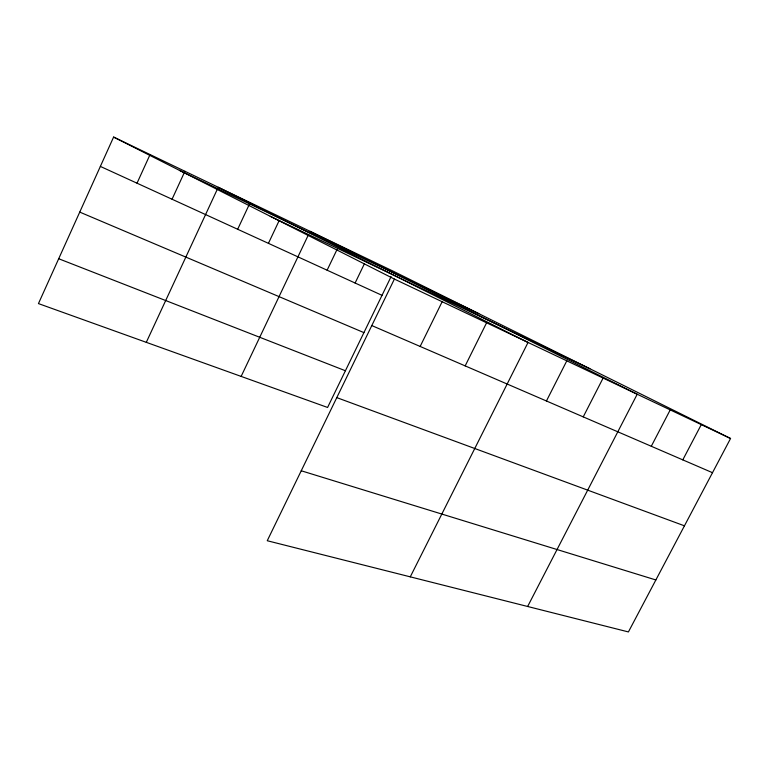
<?xml version="1.0" encoding="UTF-8"?>
<svg xmlns="http://www.w3.org/2000/svg" width="769" height="769" viewBox="0 0 769 769"><rect width="100%" height="100%" fill="white"/><g stroke="black" fill="none" stroke-linecap="round" stroke-linejoin="round"><path stroke-width="1.15" d="M113.61 137.065L394.391 279.07L267.247 540.732L628.417 631.935L730.55 438.503L393.632 271.409L113.61 137.065L38.45 303.592L327.584 407.464L391.104 276.609M137.017 183.195L150.07 154.559M172.054 199.229L184.916 171.276M146.293 342.34L217.752 188.318M237.669 229.268L250.156 202.574M268.429 243.34L279.262 220.376M241.139 376.406L308.552 234.516M327.113 270.207L337.082 249.396M355.115 283.021L364.333 263.902M420.153 346.454L442.156 301.717M465.168 365.89L486.594 322.797M410.271 576.856L528.043 342.455L218.242 187.261M546.432 400.985L566.801 360.844M583.238 416.875L603.107 378.06M527.64 606.491L637.203 394.228L310.07 231.325M651.295 446.26L670.222 409.887M682.795 459.862L701.28 424.623M301.246 470.772L655.861 579.961M336.784 397.621L684.448 525.823M58.694 258.74L345.406 370.745M79.745 212.1L363.92 332.621M371.792 325.566L712.498 472.695M100.355 166.412L382.01 295.334M394.391 279.07L730.55 438.503M270.217 216.272L589.9 368.755M179.388 170.333L478.837 313.675"/></g></svg>
